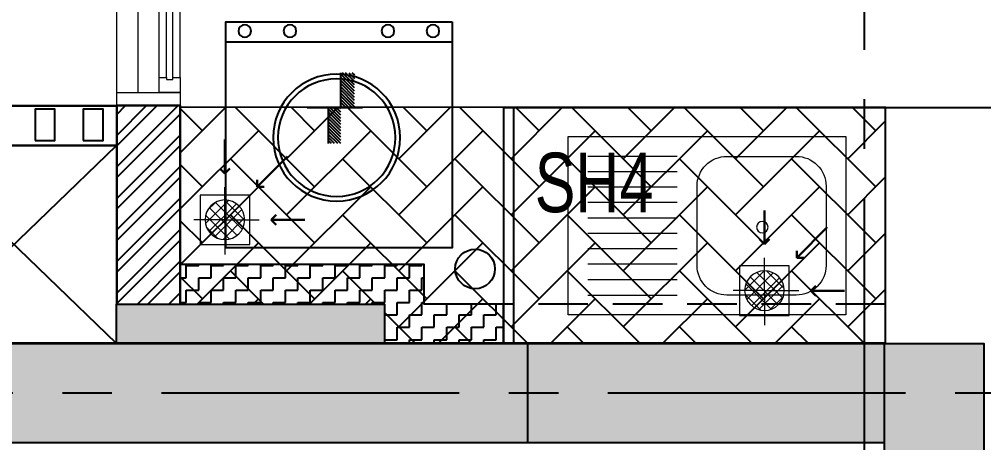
# Model space of a CAD drawing. Header units: millimetres. Extents: x 1066295 to 1300022, y -5734212 to -5454663.
# Drawn here: x 1198767 to 1201197, y -5724322 to -5723254 of the extents above; entities that cross this region are included whole.
import ezdxf

# ---------------------------------------------------------------- set-up
doc = ezdxf.new("R2010")
doc.units = ezdxf.units.MM
doc.header["$LTSCALE"] = 1000
doc.header["$MEASUREMENT"] = 0
for name, pattern in [('AUDIT_D_120904163729-0', [0]), ('T9_KEY PLAN(TYPICAL FLOOR)$0$2BHK-A - FRONT$0$AUDIT_D_120904163729-0', [0]), ('T9_KEY PLAN(TYPICAL FLOOR)$0$2BHK-A - FRONT$0$HIDDEN', [0.375, 0.25, -0.125]), ('T9_KEY PLAN(TYPICAL FLOOR)$0$T8_REFUGE COLUMNS$0$CENTER2', [1.125, 0.75, -0.125, 0.125, -0.125])]:
    doc.linetypes.add(name, pattern=pattern)
doc.layers.get('0').update_dxf_attribs({"linetype": 'AUDIT_D_120904163729-0'})
for name, color, linetype in [('T9_KEY PLAN(TYPICAL FLOOR)$0$2BHK-A - FRONT$0$$0$A-Elev Feature-Chajja', 13, 'Continuous'), ('T9_KEY PLAN(TYPICAL FLOOR)$0$2BHK-A - FRONT$0$$0$CUT-OUT', 49, 'Continuous'), ('T9_KEY PLAN(TYPICAL FLOOR)$0$2BHK-A - FRONT$0$$0$LEDGE WALL', 5, 'Continuous'), ('T9_KEY PLAN(TYPICAL FLOOR)$0$2BHK-A - FRONT$0$A-DECK SUNK 125', 8, 'Continuous'), ('T9_KEY PLAN(TYPICAL FLOOR)$0$2BHK-A - FRONT$0$A-HATCH -160', 251, 'T9_KEY PLAN(TYPICAL FLOOR)$0$2BHK-A - FRONT$0$AUDIT_D_120904163729-0'), ('T9_KEY PLAN(TYPICAL FLOOR)$0$2BHK-A - FRONT$0$a-KIT FIX', 251, 'Continuous'), ('T9_KEY PLAN(TYPICAL FLOOR)$0$2BHK-A - FRONT$0$A-SERVICES CUTOUT', 8, 'Continuous'), ('T9_KEY PLAN(TYPICAL FLOOR)$0$2BHK-A - FRONT$0$a-tile drop', 3, 'Continuous'), ('T9_KEY PLAN(TYPICAL FLOOR)$0$2BHK-A - FRONT$0$APT PLANS-typ$0$TILEDROP', 3, 'Continuous'), ('T9_KEY PLAN(TYPICAL FLOOR)$0$T8_REFUGE COLUMNS$0$A-CENTERLINE', 193, 'T9_KEY PLAN(TYPICAL FLOOR)$0$T8_REFUGE COLUMNS$0$CENTER2'), ('T9_KEY PLAN(TYPICAL FLOOR)$0$T8_REFUGE COLUMNS$0$A-RCC COLS', 3, 'Continuous'), ('T9_KEY PLAN(TYPICAL FLOOR)$0$T8_REFUGE COLUMNS$0$A-SHEAR WALL THICKENING', 3, 'Continuous'), ('T9_KEY PLAN(TYPICAL FLOOR)$0$T8_TYPICAL COLUMNS$0$A-RCC COLS', 3, 'Continuous'), ('T9_KEY PLAN(TYPICAL FLOOR)$0$T8_TYPICAL COLUMNS$0$A-SHEAR WALL THICKENING', 3, 'Continuous')]:
    doc.layers.add(name, color=color, linetype=linetype)
for name, color, linetype, lineweight in [('T9_KEY PLAN(TYPICAL FLOOR)$0$2BHK-A - FRONT$0$$0$a-TOI-fixtures', 251, 'Continuous', 0), ('T9_KEY PLAN(TYPICAL FLOOR)$0$2BHK-A - FRONT$0$a-TOI-fixtures', 251, 'Continuous', 0), ('T9_KEY PLAN(TYPICAL FLOOR)$0$2BHK-A - FRONT$0$A-WALL- 160', 6, 'Continuous', 30), ('T9_KEY PLAN(TYPICAL FLOOR)$0$2BHK-A - FRONT$0$Window', 4, 'Continuous', 20), ('T9_KEY PLAN(TYPICAL FLOOR)$0$T8(T9 IS SIMILAR) - DIMENSION & TEXTING$0$T8 - TYPICAL FLOOR CORE$0$a-Text', 4, 'Continuous', 0), ('T9_KEY PLAN(TYPICAL FLOOR)$0$T8(T9 IS SIMILAR)$0$D&W', 8, 'Continuous', 25)]:
    doc.layers.add(name, color=color, linetype=linetype, lineweight=lineweight)
doc.layers.add('T9_KEY PLAN(TYPICAL FLOOR)$0$T8_REFUGE COLUMNS$0$COL-HATCH', color=7, linetype='Continuous', lineweight=25, true_color=0xa3a3a3)
doc.layers.add('T9_KEY PLAN(TYPICAL FLOOR)$0$T8_TYPICAL COLUMNS$0$$0$COL-HATCH', color=7, linetype='Continuous', lineweight=25, true_color=0xa3a3a3)
doc.styles.add('T9_KEY PLAN(TYPICAL FLOOR)$0$2BHK-A - FRONT$0$Romans 1', font='romans.shx', dxfattribs={"height": 100})
doc.styles.add('T9_KEY PLAN(TYPICAL FLOOR)$0$T8(T9 IS SIMILAR) - DIMENSION & TEXTING$0$T8 - TYPICAL FLOOR CORE$0$ARIAL ARROW', font='swisscl.ttf')
doc.dimstyles.new('T9_KEY PLAN(TYPICAL FLOOR)$0$2BHK-A - FRONT$0$ALPINE S', dxfattribs={"dimscale": 0, "dimtxt": 100, "dimasz": 75, "dimexe": 0, "dimexo": 0, "dimgap": 75, "dimtad": 1, "dimdec": 0, "dimzin": 0, "dimdsep": 46, "dimtxsty": 'T9_KEY PLAN(TYPICAL FLOOR)$0$2BHK-A - FRONT$0$Romans 1', "dimblk": 'T9_KEY PLAN(TYPICAL FLOOR)$0$2BHK-A - FRONT$0$_ArchTick', "dimcen": 0.09, "dimclrd": 256, "dimclre": 256, "dimclrt": 7, "dimadec": 0, "dimazin": 0, "dimtfac": 1, "dimtdec": 0, "dimtofl": 0, "dimtmove": 1, "dimatfit": 0, "dimldrblk": 'T9_KEY PLAN(TYPICAL FLOOR)$0$2BHK-A - FRONT$0$_Open90', "dimfxl": 1, "dimtolj": 1, "dimtzin": 0, "dimarcsym": 0})

# ---------------------------------------------------------------- blocks, each defined once
blk = doc.blocks.new('T9_KEY PLAN(TYPICAL FLOOR)$0$T8_REFUGE COLUMNS$0$A$C277F3394')
at = {"layer": 'T9_KEY PLAN(TYPICAL FLOOR)$0$T8_REFUGE COLUMNS$0$A-SHEAR WALL THICKENING', "linetype": 'ByBlock'}
h = blk.add_hatch(color=31, dxfattribs=at)
h.dxf.hatch_style = 1
h.paths.add_polyline_path([(-4335.3, -2350), (-3660.3, -2350), (-3660.3, -2450), (-4335.3, -2450)])
blk.add_lwpolyline([(-4335.3, -2350), (-3660.3, -2350), (-3660.3, -2450), (-4335.3, -2450)], close=True, dxfattribs=at)
blk = doc.blocks.new('T9_KEY PLAN(TYPICAL FLOOR)$0$T8_REFUGE COLUMNS$0$A$C46A13422')
at = {"layer": 'T9_KEY PLAN(TYPICAL FLOOR)$0$T8_REFUGE COLUMNS$0$A-SHEAR WALL THICKENING', "linetype": 'ByBlock'}
blk.add_blockref('T9_KEY PLAN(TYPICAL FLOOR)$0$T8_REFUGE COLUMNS$0$A$C277F3394', (-5609.8, -7500), dxfattribs=at)
blk = doc.blocks.new('T9_KEY PLAN(TYPICAL FLOOR)$0$T8_REFUGE COLUMNS')
at = {"layer": 'T9_KEY PLAN(TYPICAL FLOOR)$0$T8_REFUGE COLUMNS$0$COL-HATCH', "linetype": 'ByBlock'}
h = blk.add_hatch(color=256, dxfattribs=at)
h.dxf.hatch_style = 1
h.paths.add_polyline_path([(1215902.1, -5706299.9), (1216152.1, -5706299.9), (1216152.1, -5708099.9), (1215902.1, -5708099.9)])
h.paths.add_polyline_path([(1215902.1, -5708099.9), (1213292.1, -5708099.9), (1213292.1, -5707849.9), (1215902.1, -5707849.9)])
h.paths.add_polyline_path([(1196642.1, -5706299.9), (1196392.1, -5706299.9), (1196392.1, -5708099.9), (1196642.1, -5708099.9)])
h.paths.add_polyline_path([(1215902.1, -5723474.9), (1216152.1, -5723474.9), (1216152.1, -5721674.9), (1215902.1, -5721674.9)])
h.paths.add_polyline_path([(1215902.1, -5721924.9), (1213292.1, -5721924.9), (1213292.1, -5721674.9), (1215902.1, -5721674.9)])
h.paths.add_polyline_path([(1196642.1, -5723474.9), (1196392.1, -5723474.9), (1196392.1, -5721674.9), (1196642.1, -5721674.9)])
h.paths.add_polyline_path([(1198957.1, -5709939.9), (1199207.1, -5709939.9), (1199207.1, -5714149.9), (1198957.1, -5714149.9)])
h.paths.add_polyline_path([(1197682.1, -5711799.9), (1197432.1, -5711799.9), (1197432.1, -5709939.9), (1197682.1, -5709939.9)])
h.paths.add_polyline_path([(1184832.1, -5718799.9), (1185182.1, -5718799.9), (1185182.1, -5709299.9), (1184832.1, -5709299.9)])
h.paths.add_polyline_path([(1194132.1, -5714149.9), (1193882.1, -5714149.9), (1193882.1, -5709939.9), (1194132.1, -5709939.9)])
h.paths.add_polyline_path([(1189932.1, -5714149.9), (1190232.1, -5714149.9), (1190232.1, -5709914.9), (1189932.1, -5709914.9)])
h.paths.add_polyline_path([(1189932.1, -5719684.9), (1190232.1, -5719684.9), (1190232.1, -5715449.9), (1189932.1, -5715449.9)])
h.paths.add_polyline_path([(1194182.1, -5719609.9), (1193882.1, -5719609.9), (1193882.1, -5717174.9), (1194182.1, -5717174.9)])
h.paths.add_polyline_path([(1215612.1, -5719609.9), (1215862.1, -5719609.9), (1215862.1, -5715374.9), (1215612.1, -5715374.9)])
h.paths.add_polyline_path([(1210702.1, -5711724.9), (1207452.1, -5711724.9), (1207452.1, -5711474.9), (1210702.1, -5711474.9)])
h.paths.add_polyline_path([(1210702.1, -5713624.9), (1207452.1, -5713624.9), (1207452.1, -5713874.9), (1210702.1, -5713874.9)])
h.paths.add_polyline_path([(1210952.1, -5711474.9), (1210702.1, -5711474.9), (1210702.1, -5713874.9), (1210952.1, -5713874.9)])
h.paths.add_polyline_path([(1202442.1, -5712799.9), (1202692.1, -5712799.9), (1202692.1, -5710799.9), (1202442.1, -5710799.9)], flags=17)
h.paths.add_polyline_path([(1196682.1, -5715374.9), (1196932.1, -5715374.9), (1196932.1, -5719609.9), (1196682.1, -5719609.9)])
h.paths.add_polyline_path([(1210052.1, -5727009.9), (1209752.1, -5727009.9), (1209752.1, -5724474.9), (1210052.1, -5724474.9)])
h.paths.add_polyline_path([(1202492.1, -5727009.9), (1202792.1, -5727009.9), (1202792.1, -5724474.9), (1202492.1, -5724474.9)])
h.paths.add_polyline_path([(1199382.1, -5726829.9), (1199132.1, -5726829.9), (1199132.1, -5724474.9), (1199382.1, -5724474.9)])
h.paths.add_polyline_path([(1195392.1, -5726519.9), (1195742.1, -5726519.9), (1195742.1, -5724724.9), (1195392.1, -5724724.9)])
h.paths.add_polyline_path([(1195742.1, -5724124.9), (1195392.1, -5724124.9), (1195392.1, -5723274.9), (1195742.1, -5723274.9)])
h.paths.add_polyline_path([(1217152.1, -5726519.9), (1216802.1, -5726519.9), (1216802.1, -5724724.9), (1217152.1, -5724724.9)])
h.paths.add_polyline_path([(1216802.1, -5724124.9), (1217152.1, -5724124.9), (1217152.1, -5723274.9), (1216802.1, -5723274.9)])
h.paths.add_polyline_path([(1213162.1, -5726829.9), (1213412.1, -5726829.9), (1213412.1, -5724474.9), (1213162.1, -5724474.9)])
h.paths.add_polyline_path([(1209602.1, -5723474.9), (1209852.1, -5723474.9), (1209852.1, -5721674.9), (1209602.1, -5721674.9)])
h.paths.add_polyline_path([(1212262.1, -5721674.9), (1210752.1, -5721674.9), (1210752.1, -5721924.9), (1212262.1, -5721924.9)])
h.paths.add_polyline_path([(1212742.1, -5719224.9), (1207452.1, -5719224.9), (1207452.1, -5718974.9), (1212742.1, -5718974.9)])
h.paths.add_polyline_path([(1214067.1, -5718349.9), (1213817.1, -5718349.9), (1213817.1, -5716424.9), (1214067.1, -5716424.9)])
h.paths.add_polyline_path([(1213587.1, -5709939.9), (1213337.1, -5709939.9), (1213337.1, -5714149.9), (1213587.1, -5714149.9)])
h.paths.add_polyline_path([(1214862.1, -5711799.9), (1215112.1, -5711799.9), (1215112.1, -5709939.9), (1214862.1, -5709939.9)])
h.paths.add_polyline_path([(1227712.1, -5718799.9), (1227362.1, -5718799.9), (1227362.1, -5709299.9), (1227712.1, -5709299.9)])
h.paths.add_polyline_path([(1218412.1, -5714149.9), (1218662.1, -5714149.9), (1218662.1, -5709939.9), (1218412.1, -5709939.9)])
h.paths.add_polyline_path([(1222612.1, -5714149.9), (1222312.1, -5714149.9), (1222312.1, -5709914.9), (1222612.1, -5709914.9)])
h.paths.add_polyline_path([(1222612.1, -5719684.9), (1222312.1, -5719684.9), (1222312.1, -5715449.9), (1222612.1, -5715449.9)])
h.paths.add_polyline_path([(1218362.1, -5719609.9), (1218662.1, -5719609.9), (1218662.1, -5717174.9), (1218362.1, -5717174.9)])
h.paths.add_polyline_path([(1202742.1, -5716974.9), (1202992.1, -5716974.9), (1202992.1, -5718974.9), (1202742.1, -5718974.9)])
h.paths.add_polyline_path([(1204842.1, -5716974.9), (1205092.1, -5716974.9), (1205092.1, -5718974.9), (1204842.1, -5718974.9)])
h.paths.add_polyline_path([(1217152.1, -5701889.9), (1216802.1, -5701889.9), (1216802.1, -5705049.9), (1217152.1, -5705049.9)])
h.paths.add_polyline_path([(1216802.1, -5705649.9), (1217152.1, -5705649.9), (1217152.1, -5706499.9), (1216802.1, -5706499.9)])
h.paths.add_polyline_path([(1213162.1, -5701089.9), (1213412.1, -5701089.9), (1213412.1, -5705299.9), (1213162.1, -5705299.9)])
h.paths.add_polyline_path([(1210052.1, -5701089.9), (1209752.1, -5701089.9), (1209752.1, -5705299.9), (1210052.1, -5705299.9)])
h.paths.add_polyline_path([(1209602.1, -5706299.9), (1209852.1, -5706299.9), (1209852.1, -5708099.9), (1209602.1, -5708099.9)])
h.paths.add_polyline_path([(1212262.1, -5708099.9), (1210752.1, -5708099.9), (1210752.1, -5707849.9), (1212262.1, -5707849.9)])
h.paths.add_polyline_path([(1195392.1, -5701889.9), (1195742.1, -5701889.9), (1195742.1, -5705049.9), (1195392.1, -5705049.9)])
h.paths.add_polyline_path([(1195742.1, -5705649.9), (1195392.1, -5705649.9), (1195392.1, -5706499.9), (1195742.1, -5706499.9)])
h.paths.add_polyline_path([(1199382.1, -5701089.9), (1199132.1, -5701089.9), (1199132.1, -5705299.9), (1199382.1, -5705299.9)])
h.paths.add_polyline_path([(1202492.1, -5701089.9), (1202792.1, -5701089.9), (1202792.1, -5705299.9), (1202492.1, -5705299.9)])
h.paths.add_polyline_path([(1202942.1, -5706299.9), (1202692.1, -5706299.9), (1202692.1, -5708099.9), (1202942.1, -5708099.9)])
h.paths.add_polyline_path([(1200282, -5708099.9), (1201792, -5708099.9), (1201792, -5707849.9), (1200282, -5707849.9)])
h.paths.add_polyline_path([(1207452.1, -5710799.9), (1211787.1, -5710799.9), (1211787.1, -5710549.9), (1207452.1, -5710549.9)])
h.paths.add_polyline_path([(1200042.1, -5713849.9), (1200042.1, -5710549.9), (1205092.1, -5710549.9), (1205092.1, -5712999.9), (1204842.1, -5712999.9), (1204842, -5710799.9), (1200292.1, -5710799.9), (1200292.1, -5713849.9)])
h.paths.add_polyline_path([(1198907.1, -5719224.9), (1205092.1, -5719224.9), (1205092.1, -5718974.9), (1198907.1, -5718974.9)])
h.paths.add_polyline_path([(1202942.1, -5723474.9), (1202692.1, -5723474.9), (1202692.1, -5721674.9), (1202942.1, -5721674.9)])
h.paths.add_polyline_path([(1200282.1, -5721674.9), (1201792.1, -5721674.9), (1201792.1, -5721924.9), (1200282.1, -5721924.9)])
h.paths.add_polyline_path([(1196932.1, -5715624.9), (1203832.1, -5715624.9), (1203832.1, -5715374.9), (1196932.1, -5715374.9)])
h.paths.add_polyline_path([(1215612.1, -5715624.9), (1207452.1, -5715624.9), (1207452.1, -5715374.9), (1215612.1, -5715374.9)])
h.paths.add_polyline_path([(1196642.1, -5721924.9), (1199252.1, -5721924.9), (1199252.1, -5721674.9), (1196642.1, -5721674.9)])
h.paths.add_polyline_path([(1196642.1, -5708099.9), (1199252.1, -5708099.9), (1199252.1, -5707849.9), (1196642.1, -5707849.9)])
h.paths.add_polyline_path([(1198007.1, -5718974.9), (1196932.1, -5718974.9), (1196932.1, -5719224.9), (1198007.1, -5719224.9)])
at = {"layer": 'T9_KEY PLAN(TYPICAL FLOOR)$0$T8_REFUGE COLUMNS$0$A-CENTERLINE'}
for p, q in [((1202642.1, -5728808.5), (1202642.1, -5698573.6)), ((1217370.3, -5721799.9), (1182156.9, -5721799.9))]:
    blk.add_line(p, q, dxfattribs=at)
at = {"layer": 'T9_KEY PLAN(TYPICAL FLOOR)$0$T8_REFUGE COLUMNS$0$A-RCC COLS', "linetype": 'ByBlock'}
for points in [[(1200282.1, -5721674.9), (1201792.1, -5721674.9), (1201792.1, -5721924.9), (1200282.1, -5721924.9)], [(1202942.1, -5723474.9), (1202692.1, -5723474.9), (1202692.1, -5721674.9), (1202942.1, -5721674.9)]]:
    blk.add_lwpolyline(points, close=True, dxfattribs=at)
blk.add_blockref('T9_KEY PLAN(TYPICAL FLOOR)$0$T8_REFUGE COLUMNS$0$A$C46A13422', (1210702.1, -5711724.9), dxfattribs=at)
blk = doc.blocks.new('T9_KEY PLAN(TYPICAL FLOOR)$0$T8_TYPICAL COLUMNS$0$A$C277F3394')
at = {"layer": 'T9_KEY PLAN(TYPICAL FLOOR)$0$T8_TYPICAL COLUMNS$0$A-SHEAR WALL THICKENING', "linetype": 'ByBlock'}
h = blk.add_hatch(color=31, dxfattribs=at)
h.dxf.hatch_style = 1
h.paths.add_polyline_path([(-4335.3, -2350), (-3660.3, -2350), (-3660.3, -2450), (-4335.3, -2450)])
blk.add_lwpolyline([(-4335.3, -2350), (-3660.3, -2350), (-3660.3, -2450), (-4335.3, -2450)], close=True, dxfattribs=at)
blk = doc.blocks.new('T9_KEY PLAN(TYPICAL FLOOR)$0$T8_TYPICAL COLUMNS$0$A$C46A13422')
at = {"layer": 'T9_KEY PLAN(TYPICAL FLOOR)$0$T8_TYPICAL COLUMNS$0$A-SHEAR WALL THICKENING', "linetype": 'ByBlock'}
blk.add_blockref('T9_KEY PLAN(TYPICAL FLOOR)$0$T8_TYPICAL COLUMNS$0$A$C277F3394', (-5609.8, -7500), dxfattribs=at)
blk = doc.blocks.new('T9_KEY PLAN(TYPICAL FLOOR)$0$T8_TYPICAL COLUMNS')
at = {"layer": 'T9_KEY PLAN(TYPICAL FLOOR)$0$T8_TYPICAL COLUMNS$0$$0$COL-HATCH', "linetype": 'ByBlock'}
h = blk.add_hatch(color=256, dxfattribs=at)
h.dxf.hatch_style = 1
h.paths.add_polyline_path([(1200282.2, -5721924), (1202692.3, -5721924), (1202692.3, -5721674), (1200282.2, -5721674)])
h.paths.add_polyline_path([(1209852.3, -5721674), (1212262.3, -5721674), (1212262.3, -5721924), (1209852.3, -5721924)])
at = {"layer": 'T9_KEY PLAN(TYPICAL FLOOR)$0$T8_TYPICAL COLUMNS$0$A-RCC COLS', "linetype": 'ByBlock'}
blk.add_lwpolyline([(1200282.2, -5721924), (1202692.3, -5721924), (1202692.3, -5721674), (1200282.2, -5721674)], close=True, dxfattribs=at)
for name, p in [('T9_KEY PLAN(TYPICAL FLOOR)$0$T8_REFUGE COLUMNS', (0, 0)), ('T9_KEY PLAN(TYPICAL FLOOR)$0$T8_TYPICAL COLUMNS$0$A$C46A13422', (1210702.1, -5711724.9))]:
    blk.add_blockref(name, p, dxfattribs=at)
blk = doc.blocks.new('T9_KEY PLAN(TYPICAL FLOOR)$0$2BHK-A - FRONT$0$1500')
at = {"layer": 'T9_KEY PLAN(TYPICAL FLOOR)$0$2BHK-A - FRONT$0$Window', "color": 1, "lineweight": 13}
for p, q in [((1150276.5, -5694418.8), (1148842.5, -5694418.8)), ((1149307.5, -5694418.8), (1148880, -5694418.8)), ((1149307.5, -5694472.1), (1148880, -5694472.1)), ((1149773.7, -5694472.1), (1149345, -5694472.1)), ((1149811.2, -5694472.1), (1150276.5, -5694472.1)), ((1149307.5, -5694525.5), (1148842.5, -5694525.5)), ((1149773.7, -5694525.5), (1149345, -5694525.5)), ((1150239, -5694525.5), (1149811.2, -5694525.5)), ((1149773.7, -5694578.8), (1148842.5, -5694578.8)), ((1150239, -5694578.8), (1149811.2, -5694578.8))]:
    blk.add_line(p, q, dxfattribs=at)
at = {"layer": 'T9_KEY PLAN(TYPICAL FLOOR)$0$2BHK-A - FRONT$0$Window', "color": 5, "lineweight": 13}
for p, q in [((1149307.5, -5694449.1), (1148880, -5694449.1)), ((1149307.5, -5694453.6), (1148880, -5694453.6)), ((1149773.7, -5694490.7), (1149345, -5694490.7)), ((1149773.7, -5694506.9), (1149345, -5694506.9)), ((1150239, -5694544.1), (1149811.2, -5694544.1)), ((1150239, -5694560.2), (1149811.2, -5694560.2))]:
    blk.add_line(p, q, dxfattribs=at)
at = {"layer": 'T9_KEY PLAN(TYPICAL FLOOR)$0$2BHK-A - FRONT$0$Window', "color": 4, "lineweight": 13}
for points in [[(1148842.5, -5694418.8), (1148809.5, -5694418.8), (1148809.5, -5694578.8), (1148842.5, -5694578.8)], [(1148880, -5694453.6), (1148880, -5694472.1), (1148842.5, -5694472.1), (1148842.5, -5694418.8), (1148880, -5694418.8), (1148880, -5694449.1), (1148875.5, -5694449.1), (1148875.5, -5694453.6)], [(1149307.5, -5694453.6), (1149307.5, -5694472.1), (1149345, -5694472.1), (1149345, -5694418.8), (1149307.5, -5694418.8), (1149307.5, -5694449.1), (1149312, -5694449.1), (1149312, -5694453.6)], [(1150309.5, -5694418.8), (1150276.5, -5694418.8), (1150276.5, -5694578.8), (1150309.5, -5694578.8)], [(1149345, -5694506.9), (1149345, -5694525.5), (1149307.5, -5694525.5), (1149307.5, -5694472.1), (1149345, -5694472.1), (1149345, -5694490.7), (1149340.5, -5694490.7), (1149340.5, -5694506.9)], [(1149773.7, -5694506.9), (1149773.7, -5694525.5), (1149811.2, -5694525.5), (1149811.2, -5694472.1), (1149773.7, -5694472.1), (1149773.7, -5694490.7), (1149778.2, -5694490.7), (1149778.2, -5694506.9)], [(1149811.2, -5694560.2), (1149811.2, -5694578.8), (1149773.7, -5694578.8), (1149773.7, -5694525.5), (1149811.2, -5694525.5), (1149811.2, -5694544.1), (1149806.7, -5694544.1), (1149806.7, -5694560.2)], [(1150239, -5694560.2), (1150239, -5694578.8), (1150276.5, -5694578.8), (1150276.5, -5694525.5), (1150239, -5694525.5), (1150239, -5694544.1), (1150243.5, -5694544.1), (1150243.5, -5694560.2)]]:
    blk.add_lwpolyline(points, close=True, dxfattribs=at)
blk = doc.blocks.new('T9_KEY PLAN(TYPICAL FLOOR)$0$2BHK-A - FRONT$0$SINK1-flat-1')
at = {"layer": 'T9_KEY PLAN(TYPICAL FLOOR)$0$2BHK-A - FRONT$0$a-TOI-fixtures'}
for p, q in [((-275, -50), (-50, -50)), ((-275, -88.9), (-50, -88.9)), ((-275, -127.8), (-50, -127.8)), ((-275, -166.7), (-50, -166.7)), ((-275, -205.6), (-50, -205.6)), ((-275, -244.4), (-50, -244.4)), ((-275, -283.3), (-50, -283.3)), ((-275, -322.2), (-50, -322.2)), ((-275, -361.1), (-50, -361.1)), ((-50, -400), (-275, -400))]:
    blk.add_line(p, q, dxfattribs=at)
blk.add_lwpolyline([(-700, 0), (-700, -450), (0, -450), (0, 0)], close=True, dxfattribs=at)
blk.add_lwpolyline([(-400, -50), (-575, -50, 0.414214), (-650, -125), (-650, -325, 0.414214), (-575, -400), (-400, -400, 0.414214), (-325, -325), (-325, -125, 0.414214)], format="xyb", close=True, dxfattribs=at)
at = {"layer": 'T9_KEY PLAN(TYPICAL FLOOR)$0$2BHK-A - FRONT$0$a-TOI-fixtures', "linetype": 'Continuous'}
blk.add_circle((-489.5, -228.6), 14.4, dxfattribs=at)
blk = doc.blocks.new('T9_KEY PLAN(TYPICAL FLOOR)$0$2BHK-A - FRONT$0$WM-flat-1')
at = {"layer": 'T9_KEY PLAN(TYPICAL FLOOR)$0$2BHK-A - FRONT$0$a-KIT FIX'}
blk.add_line((-110.3, -114.8), (-680.7, -114.8), dxfattribs=at)
blk.add_lwpolyline([(-680.7, -64.8), (-680.7, -635.2), (-110.3, -635.2), (-110.3, -64.8)], close=True, dxfattribs=at)
for centre, radius in [((-632.6, -87.9), 15.9), ((-519, -87.9), 15.9), ((-272.1, -87.9), 15.9), ((-158.4, -87.9), 15.9), ((-389.9, -356.8), 160.3), ((-389.9, -356.8), 148.3)]:
    blk.add_circle(centre, radius, dxfattribs=at)
blk = doc.blocks.new('T9_KEY PLAN(TYPICAL FLOOR)$0$2BHK-A - FRONT$0$_ArchTick')
at = {"color": 0, "linetype": 'ByBlock', "const_width": 0.15}
blk.add_lwpolyline([(-0.5, -0.5), (0.5, 0.5)], dxfattribs=at)
blk = doc.blocks.new('T9_KEY PLAN(TYPICAL FLOOR)$0$2BHK-A - FRONT$0$_Open90')
at = {"color": 0, "linetype": 'ByBlock', "lineweight": -2}
for p, q in [((0, 0), (-1, 0)), ((-0.5, 0.5), (0, 0)), ((0, 0), (-0.5, -0.5))]:
    blk.add_line(p, q, dxfattribs=at)
blk = doc.blocks.new('T9_KEY PLAN(TYPICAL FLOOR)$0$2BHK-A - FRONT$0$TILE DROP -x')
at = {"layer": 'T9_KEY PLAN(TYPICAL FLOOR)$0$2BHK-A - FRONT$0$APT PLANS-typ$0$TILEDROP'}
h = blk.add_hatch(dxfattribs=at)
h.set_pattern_fill('ACET-2D-ANSI31', color=8, scale=90, angle=90, style=0)
h.set_pattern_definition([(135, (-851695.914, 5365039.183), (-7.954951288, -7.954951288), [])])
h.paths.add_polyline_path([(-58323.9, -19205.9), (-58323.9, -19023.7), (-58261.5, -19023.7), (-58261.5, -19205.9)])
edge = h.paths.add_edge_path()
edge.add_line((-58323.9, -19381.2), (-58393.7, -19381.2))
edge.add_line((-58323.9, -19205.9), (-58323.9, -19381.2))
edge.add_line((-58393.1, -19205.9), (-58323.9, -19205.9))
edge.add_line((-58393.1, -19381.2), (-58393.1, -19205.9))
at = {"layer": 'T9_KEY PLAN(TYPICAL FLOOR)$0$2BHK-A - FRONT$0$APT PLANS-typ$0$TILEDROP', "color": 1}
blk.add_line((-58153.9, -19205.9), (-58434, -19205.9), dxfattribs=at)
at = {"layer": 'T9_KEY PLAN(TYPICAL FLOOR)$0$2BHK-A - FRONT$0$APT PLANS-typ$0$TILEDROP', "color": 20, "const_width": 10}
for points in [[(-58261.5, -19205.9), (-58261.5, -19023.7)], [(-58323.9, -19381.2), (-58323.9, -19205.9)], [(-58323.9, -19205.9), (-58261.5, -19205.9)]]:
    blk.add_lwpolyline(points, dxfattribs=at)
blk = doc.blocks.new('T9_KEY PLAN(TYPICAL FLOOR)$0$2BHK-A - FRONT$0$A$C1DA736AB')
at = {"layer": 'T9_KEY PLAN(TYPICAL FLOOR)$0$2BHK-A - FRONT$0$a-TOI-fixtures', "linetype": 'ByBlock'}
for points in [[(117, 0.4, 0), (202.3, 0.4, 0)], [(81.7, -82.8, 0), (158.2, -159.9, 0)], [(0.4, -117, 0), (0.4, -202.3, 0)]]:
    blk.add_leader(points, dimstyle='T9_KEY PLAN(TYPICAL FLOOR)$0$2BHK-A - FRONT$0$ALPINE S', override={"dimscale": 1, "dimasz": 25, "dimtad": 0, "dimfxl": 5, "dimtfill": 1, "dimarcsym": 1}, dxfattribs=at)
blk = doc.blocks.new('T9_KEY PLAN(TYPICAL FLOOR)$0$2BHK-A - FRONT$0$$0$Type-A-First Floor Plan-bottom-up$0$FLOOR TRAP-flat-6')
at = {"layer": 'T9_KEY PLAN(TYPICAL FLOOR)$0$2BHK-A - FRONT$0$$0$a-TOI-fixtures'}
h = blk.add_hatch(dxfattribs=at)
h.set_pattern_fill('ACET-2D-_USER', color=256, scale=20, angle=45, style=0, double=1, pattern_type=0)
h.set_pattern_definition([(45, (-789896.981, 5385770.066), (-14.142135624, 14.142135624), []), (135, (-789896.981, 5385770.066), (-14.142135624, -14.142135624), [])])
edge = h.paths.add_edge_path()
edge.add_arc((150, 150), 50, 0, 360)
for q in [(150, 228.6), (67.6, 150), (237.4, 150), (150, 63.6)]:
    blk.add_line((150, 150), q, dxfattribs=at)
blk.add_lwpolyline([(87.5, 212.5), (212.5, 212.5), (212.5, 87.5), (87.5, 87.5)], close=True, dxfattribs=at)
blk.add_circle((150, 150), 50, dxfattribs=at)
at = {"layer": 'T9_KEY PLAN(TYPICAL FLOOR)$0$2BHK-A - FRONT$0$A-WALL- 160', "linetype": 'ByBlock', "rotation": 270}
blk.add_blockref('T9_KEY PLAN(TYPICAL FLOOR)$0$2BHK-A - FRONT$0$A$C1DA736AB', (150, 150.4), dxfattribs=at)
blk = doc.blocks.new('T9_KEY PLAN(TYPICAL FLOOR)')
at = {"layer": 'T9_KEY PLAN(TYPICAL FLOOR)$0$2BHK-A - FRONT$0$A-DECK SUNK 125'}
h = blk.add_hatch(dxfattribs=at)
h.set_pattern_fill('AR-HBONE', color=8, scale=25)
h.set_pattern_definition([(45, (54492.78, -0.9), (1e-14, 141.4213562), [300, -100]), (135, (54563.49, 69.81), (1e-14, 141.4213562), [300, -100])])
h.paths.add_polyline_path([(1202694.8, -5721078.7), (1200917.3, -5721079.4), (1200917.3, -5721574.9), (1201431.9, -5721574.9), (1201431.9, -5721674.9), (1202694.8, -5721674.9)])
at = {"layer": 'T9_KEY PLAN(TYPICAL FLOOR)$0$2BHK-A - FRONT$0$A-HATCH -160', "linetype": 'ByBlock'}
h = blk.add_hatch(dxfattribs=at)
h.set_pattern_fill('ANSI32', color=8, scale=150)
h.set_pattern_definition([(45, (54492.78, -0.356), (-39.77475644, 39.77475644), []), (45, (54519.295, -0.356), (-39.77475644, 39.77475644), [])])
h.paths.add_polyline_path([(1200917.3, -5721574.9), (1200757.4, -5721574.9), (1200757.4, -5721074.2), (1200917.3, -5721074.2)])
h = blk.add_hatch(dxfattribs=at)
h.set_pattern_fill('ZIGZAG', color=8, scale=250)
h.set_pattern_definition([(0, (0, 0), (31.25, 31.25), [31.25, -31.25]), (90, (31.25, 0), (-31.25, 31.25), [31.25, -31.25])])
h.paths.add_polyline_path([(1200917.3, -5721474.9), (1200917.3, -5721574.9), (1201431.9, -5721574.9), (1201431.9, -5721674.9), (1201732, -5721674.9), (1201732, -5721574.9), (1201531.9, -5721574.9), (1201531.9, -5721474.9)])
at = {"layer": 'T9_KEY PLAN(TYPICAL FLOOR)$0$2BHK-A - FRONT$0$$0$A-Elev Feature-Chajja', "color": 8}
for points in [[(1200551.3, -5721162.3), (1200601.3, -5721162.3), (1200601.3, -5721083.4), (1200551.3, -5721083.4)], [(1200672.8, -5721162.3), (1200722.8, -5721162.3), (1200722.8, -5721083.4), (1200672.8, -5721083.4)]]:
    blk.add_lwpolyline(points, close=True, dxfattribs=at)
at = {"layer": 'T9_KEY PLAN(TYPICAL FLOOR)$0$2BHK-A - FRONT$0$$0$CUT-OUT', "color": 8}
for points in [[(1200239.1, -5721674.9), (1200756.9, -5721174.9)], [(1200756.9, -5721674.9), (1200239.1, -5721174.9)]]:
    blk.add_lwpolyline(points, dxfattribs=at)
at = {"layer": 'T9_KEY PLAN(TYPICAL FLOOR)$0$2BHK-A - FRONT$0$$0$LEDGE WALL', "color": 8, "ltscale": 0.5}
blk.add_lwpolyline([(1200917.3, -5721474.9), (1200917.3, -5721574.9), (1201431.9, -5721574.9), (1201431.9, -5721674.9), (1201732, -5721674.9), (1201732, -5721574.9), (1201531.9, -5721574.9), (1201531.9, -5721474.9), (1200917.3, -5721474.9)], close=True, dxfattribs=at)
at = {"layer": 'T9_KEY PLAN(TYPICAL FLOOR)$0$2BHK-A - FRONT$0$$0$LEDGE WALL', "color": 8, "linetype": 'T9_KEY PLAN(TYPICAL FLOOR)$0$2BHK-A - FRONT$0$HIDDEN', "ltscale": 0.5}
blk.add_lwpolyline([(1202694.8, -5721674.9), (1202694.8, -5721574.9), (1201732, -5721574.9)], dxfattribs=at)
at = {"layer": 'T9_KEY PLAN(TYPICAL FLOOR)$0$2BHK-A - FRONT$0$$0$LEDGE WALL', "color": 8, "linetype": 'ByBlock'}
blk.add_circle((1201660.3, -5721486.4), 50, dxfattribs=at)
at = {"layer": 'T9_KEY PLAN(TYPICAL FLOOR)$0$2BHK-A - FRONT$0$a-KIT FIX', "color": 8}
for p, q in [((1201732, -5721079.1), (1204892.3, -5721078.7)), ((1201732, -5721079.1), (1201732, -5721674.9)), ((1201757, -5721079.1), (1201757, -5721674.9))]:
    blk.add_line(p, q, dxfattribs=at)
at = {"layer": 'T9_KEY PLAN(TYPICAL FLOOR)$0$2BHK-A - FRONT$0$A-SERVICES CUTOUT', "color": 8, "ltscale": 5}
blk.add_lwpolyline([(1202694.8, -5721078.7), (1200917.3, -5721079.4), (1200917.3, -5721574.9), (1201431.9, -5721574.9), (1201431.9, -5721674.9), (1202694.8, -5721674.9)], close=True, dxfattribs=at)
at = {"layer": 'T9_KEY PLAN(TYPICAL FLOOR)$0$2BHK-A - FRONT$0$A-WALL- 160', "color": 8, "linetype": 'ByBlock'}
for p, q in [((1200257.3, -5721074.9), (1200757.3, -5721074.9)), ((1200757.3, -5721074.2), (1200917.3, -5721074.2)), ((1200757.3, -5721574.9), (1200757.3, -5721074.2)), ((1200917.3, -5721574.9), (1200917.3, -5721074.2)), ((1200257.3, -5721174.9), (1200757.3, -5721174.9))]:
    blk.add_line(p, q, dxfattribs=at)
at = {"layer": 'T9_KEY PLAN(TYPICAL FLOOR)$0$2BHK-A - FRONT$0$$0$a-TOI-fixtures', "color": 8, "extrusion": (0, 0, -1), "zscale": -1, "rotation": 270}
for p in [(-1201179.8, -5721212.4), (-1202539.6, -5721391.1)]:
    blk.add_blockref('T9_KEY PLAN(TYPICAL FLOOR)$0$2BHK-A - FRONT$0$$0$Type-A-First Floor Plan-bottom-up$0$FLOOR TRAP-flat-6', p, dxfattribs=at)
at = {"layer": 'T9_KEY PLAN(TYPICAL FLOOR)$0$2BHK-A - FRONT$0$a-KIT FIX', "color": 8, "extrusion": (0, 0, -1), "zscale": -1}
for name, p in [('T9_KEY PLAN(TYPICAL FLOOR)$0$2BHK-A - FRONT$0$WM-flat-1', (-1200921.6, -5720798.3, 0)), ('T9_KEY PLAN(TYPICAL FLOOR)$0$2BHK-A - FRONT$0$SINK1-flat-1', (-1201894.8, -5721152.5))]:
    blk.add_blockref(name, p, dxfattribs=at)
at = {"layer": 'T9_KEY PLAN(TYPICAL FLOOR)$0$2BHK-A - FRONT$0$a-tile drop', "color": 8, "xscale": 0.4999999999999999, "yscale": 0.4999999999999999, "zscale": 0.4999999999999999, "rotation": 179.9996795902024}
blk.add_blockref('T9_KEY PLAN(TYPICAL FLOOR)$0$2BHK-A - FRONT$0$TILE DROP -x', (1172159.9, -5730681.9), dxfattribs=at)
at = {"layer": 'T9_KEY PLAN(TYPICAL FLOOR)$0$2BHK-A - FRONT$0$A-WALL- 160', "color": 8, "linetype": 'ByBlock', "xscale": -1, "rotation": 90}
blk.add_blockref('T9_KEY PLAN(TYPICAL FLOOR)$0$2BHK-A - FRONT$0$1500', (-4493661.6, -4570764.7), dxfattribs=at)
at = {"layer": 'T9_KEY PLAN(TYPICAL FLOOR)$0$T8(T9 IS SIMILAR)$0$D&W', "color": 8, "linetype": 'ByBlock'}
blk.add_blockref('T9_KEY PLAN(TYPICAL FLOOR)$0$T8_TYPICAL COLUMNS', (0, 0), dxfattribs=at)
at = {"layer": 'T9_KEY PLAN(TYPICAL FLOOR)$0$T8(T9 IS SIMILAR) - DIMENSION & TEXTING$0$T8 - TYPICAL FLOOR CORE$0$a-Text', "color": 8, "linetype": 'ByBlock', "insert": (1202109.7, -5721193.2, 0), "char_height": 150, "width": 3499.366, "attachment_point": 3, "style": 'T9_KEY PLAN(TYPICAL FLOOR)$0$T8(T9 IS SIMILAR) - DIMENSION & TEXTING$0$T8 - TYPICAL FLOOR CORE$0$ARIAL ARROW'}
blk.add_mtext('SH4', dxfattribs=at)
blk = doc.blocks.new('T9_PROFILE SECTIONS')
at = {"linetype": 'ByBlock'}
blk.add_blockref('T9_KEY PLAN(TYPICAL FLOOR)', (0.1954, 0.8356), dxfattribs=at)

msp = doc.modelspace()

# ---------------------------------------------------------------- block references
at = {"linetype": 'ByBlock'}
msp.add_blockref('T9_PROFILE SECTIONS', (-1745.2, -2398.4, 0.4), dxfattribs=at)

doc.saveas('drawing.dxf')
